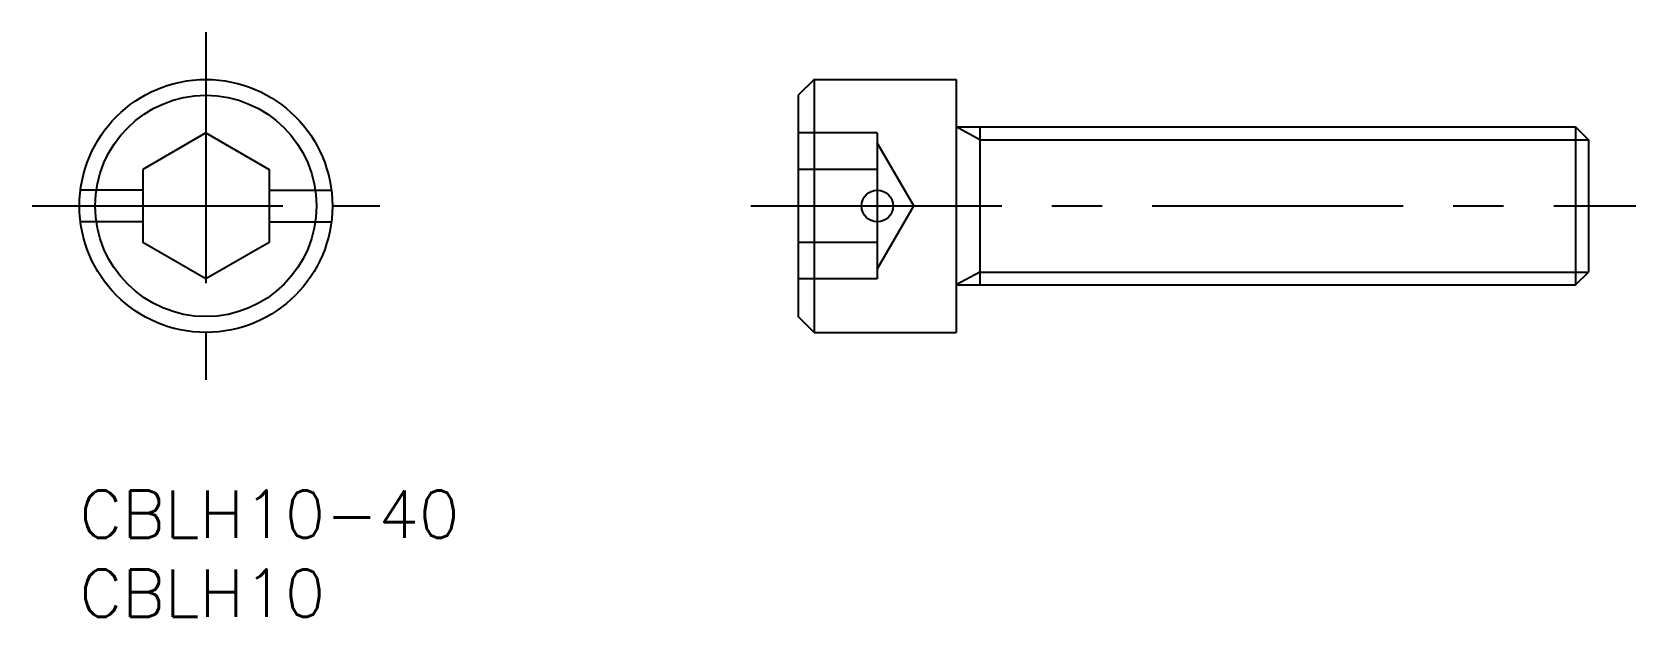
# Model space of a CAD drawing. Extents: x -3 to 98, y -8 to 29.
import ezdxf

# ---------------------------------------------------------------- set-up
doc = ezdxf.new("R2010")
doc.units = 0
doc.header["$LTSCALE"] = 0.5
doc.linetypes.add('CENTER', pattern=[50.8, 31.75, -6.35, 6.35, -6.35])
doc.linetypes.add('DASHED', pattern=[19.05, 12.7, -6.35])
for name, color, linetype in [('MSM_CENTER', 1, 'CENTER'), ('MSM_CONTINUOUS', 7, 'CONTINUOUS'), ('MSM_DASHED', 4, 'DASHED'), ('MSM_NARROW', 5, 'CONTINUOUS'), ('MSM_PART_NUMBER', 7, 'CONTINUOUS')]:
    doc.layers.add(name, color=color, linetype=linetype)
doc.styles.get("Standard").update_dxf_attribs({"font": 'txt.shx', "height": 1, "bigfont": 'bigfont.shx'})

# ---------------------------------------------------------------- blocks, each defined once
blk = doc.blocks.new('*U3')
at = {"layer": 'MSM_PART_NUMBER'}
blk.add_text('CBLH10-40', height=3, dxfattribs=at).set_placement((0, -3))
blk = doc.blocks.new('*U4')
at = {"layer": 'MSM_PART_NUMBER'}
blk.add_text('CBLH10', height=3, dxfattribs=at).set_placement((0, -8))

msp = doc.modelspace()

# ---------------------------------------------------------------- linework, layer by layer
at = {"layer": 'MSM_CENTER'}
for p, q in [((8, 29), (8, 7)), ((50.48, 20), (50.48, 16)), ((-3, 18), (19, 18)), ((42.48, 18), (98.48, 18))]:
    msp.add_line(p, q, dxfattribs=at)
at = {"layer": 'MSM_CONTINUOUS'}
for p, q in [((46.48, 26), (45.48, 25)), ((46.48, 26), (46.48, 10)), ((46.48, 26), (55.48, 26)), ((55.48, 26), (55.48, 10)), ((45.48, 25), (45.48, 11)), ((8, 22.62), (4, 20.31)), ((8, 22.62), (12, 20.31)), ((55.48, 23), (94.67, 23)), ((56.98, 23), (56.98, 13)), ((94.67, 23), (94.67, 13)), ((94.67, 23), (95.48, 22.19)), ((95.48, 22.19), (95.48, 13.81)), ((4, 20.31), (4, 15.69)), ((12, 20.31), (12, 15.69)), ((8, 13.38), (4, 15.69)), ((12, 15.69), (8, 13.38)), ((94.67, 13), (95.48, 13.81)), ((55.48, 13), (94.67, 13)), ((46.48, 10), (45.48, 11)), ((46.48, 10), (55.48, 10)), ((48.73, 10), (48.73, 10))]:
    msp.add_line(p, q, dxfattribs=at)
for centre, radius in [((8, 18), 8), ((8, 18), 7), ((50.48, 18), 1)]:
    msp.add_circle(centre, radius, dxfattribs=at)
at = {"layer": 'MSM_DASHED'}
for p, q in [((50.48, 22.62), (45.48, 22.62)), ((50.48, 22.62), (50.48, 19)), ((52.79, 18), (50.48, 22)), ((50.48, 20.31), (45.48, 20.31)), ((4, 19), (0.06, 19)), ((12, 19), (15.94, 19)), ((50.48, 14), (52.79, 18)), ((4, 17), (0.06, 17)), ((12, 17), (15.94, 17)), ((50.48, 17), (50.48, 13.38)), ((50.48, 15.69), (45.48, 15.69)), ((50.48, 13.38), (45.48, 13.38))]:
    msp.add_line(p, q, dxfattribs=at)
at = {"layer": 'MSM_NARROW'}
for p, q in [((56.98, 22.19), (55.48, 23)), ((56.98, 22.19), (95.48, 22.19)), ((56.98, 13.81), (55.48, 13)), ((56.98, 13.81), (95.48, 13.81))]:
    msp.add_line(p, q, dxfattribs=at)

# ---------------------------------------------------------------- block references
at = {"layer": 'MSM_CONTINUOUS'}
for name in ['*U3', '*U4']:
    msp.add_blockref(name, (0, 0), dxfattribs=at)

doc.saveas('drawing.dxf')
